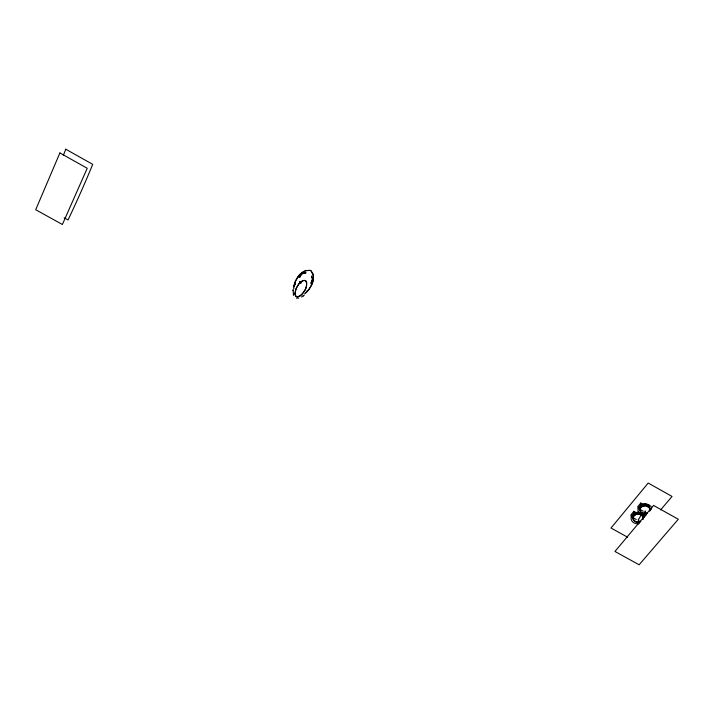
<?xml version="1.0" encoding="UTF-8"?>
<svg xmlns="http://www.w3.org/2000/svg" width="714" height="714" viewBox="0 0 714 714"><rect width="100%" height="100%" fill="white"/><g stroke="black" fill="none" stroke-linecap="round" stroke-linejoin="round"><path stroke-width="1.07" d="M293.088 289.768L293.597 295.319M298.256 296.694L296.953 296.738A2.044 1.955 24.9 0 1 295.819 296.105L294.989 293.57L295.703 289.706M294.989 293.356L296.194 288.438L299.175 283.52M293.026 290.705L293.07 289.982M642.627 519.614A3.668 1.598 -47.2 0 0 642.805 519.239C644.331 514.66 637.593 512.215 634.612 515.115M640.101 508.895L640.163 510.929L641.065 512.42A3.847 1.535 26.8 0 0 642.145 513.25A3.838 1.16 13.1 0 0 643.439 513.723M643.002 518.462L642.6 519.56M649.749 510.965L649.963 510.171A3.704 2.115 -62.5 0 0 649.954 508.984A3.722 2.642 -78.6 0 0 649.463 507.832L648.946 507.145A3.731 3.133 83.7 0 0 647.893 506.369A3.802 3.463 57.8 0 0 646.572 505.815L645.617 505.664A3.882 3.632 31.3 0 0 644.153 505.771M640.253 508.609L640.039 509.403A3.856 2.579 51.9 0 0 640.101 510.644M649.731 510.894C651.284 506.538 644.956 504.03 641.904 506.529M295.159 294.846L295.534 295.73A2.204 2.106 25.6 0 0 296.337 296.524A2.204 2.106 24.9 0 0 297.435 296.783C303.263 295.168 308.68 286.93 305.94 281.111A2.053 1.749 27.2 0 0 304.807 280.477C300.897 280.165 298.425 284.279 296.756 287.233M306.226 287.189L306.699 282.494M640.869 514.839L640.913 514.687A3.722 3.115 83.5 0 1 641.984 515.463L642.975 517.293A3.686 2.088 -62.7 0 1 642.984 518.471M295.801 289.42L296.622 287.51M306.127 287.465L305.342 289.286M640.815 514.981L640.271 516.383A21.313 8.657 -61.4 0 1 639.869 517.364L638.432 519.81M305.208 289.554L302.772 293.284M301.308 274.542L302.165 273.043L299.764 277.451M633.72 516.079C631.051 520.185 637.379 523.799 640.699 521.354M310.893 282.869L312.893 279.076L312.313 280.075M311.59 281.325L312.17 280.325M640.886 507.395L640.413 508.163A3.793 3.106 61.2 0 1 640.913 507.538M636.772 512.964L633.862 511.349L630.81 515.026L631.453 516.811L636.29 519.506M643.689 504.664L640.77 503.04L637.691 506.753L638.352 508.52L643.216 511.233M645.385 511.51L643.689 512.813A21.598 8.889 -60.5 0 1 643.109 513L642.154 513.223L641.94 512.384M651.061 509.466L651.454 509.002L647.571 506.833M660.664 509.885L672.044 496.435L648.187 483.048L611.005 528.03L627.561 537.187M302.558 293.543L301.87 294.302A9.898 9.336 19.1 0 1 299.228 296.649M299.362 283.297L300.032 282.583M303.254 295.855L303.816 295.417L301.478 297.006M303.37 295.757L303.968 295.31M647.223 513.339C644.653 514.607 640.922 513.553 640.083 510.644M306.315 270.597L310.126 270.419A2.901 2.606 27.1 0 1 311.161 270.999L313.009 274.649A20.037 18.145 24.7 0 1 310.715 286.751M306.395 270.57L309.965 270.365A2.954 2.651 27.1 0 1 311.304 271.115L312.848 274.006M298.63 298.131L296.462 298.166M643.412 513.661L645.858 513.866A5.016 4.132 -4.5 0 0 647.303 513.428M638.352 508.52L638.486 508.573A2.017 0.821 -61 0 0 638.932 508.466L639.467 508.047A3.097 1.267 -61 0 0 640.181 507.19L640.636 506.422A2.017 0.821 -61 0 0 640.94 505.619L640.77 503.04M631.453 516.811L631.578 516.865A2.008 0.812 -61.3 0 0 632.024 516.766L632.542 516.356A3.088 1.258 -61.2 0 0 633.256 515.499L633.702 514.74A2.008 0.821 -61.3 0 0 634.005 513.946L633.862 511.349M64.153 217.797L68.053 219.957A443.787 126.191 -57.7 0 0 92.722 164.354L65.768 149.217M645.161 512.322L647.107 513.402M642.573 516.195L644.51 517.266M638.236 520.586L640.172 521.657M306.645 282.316L306.244 281.477A2.213 1.901 26.8 0 0 305.422 280.7A2.222 1.901 27.3 0 0 304.325 280.406L303.575 280.45A4.846 4.222 29.5 0 0 302.745 280.709M293.276 294.15L293.418 294.757M645.242 510.876L646.17 514.981M640.574 513.027L640.904 514.589A3.784 3.445 58.1 0 0 639.619 514.142L637.209 514.089A3.793 3.686 30.7 0 0 635.817 514.464L634.996 514.91A3.748 3.481 66.9 0 0 634.621 515.169M638.298 519.167L639.173 523.308M295.114 294.65L294.989 293.579M307.172 290.848A7.033 6.488 26.3 0 1 304.467 293.954M293.811 288.867A7.033 6.488 26.3 0 1 295.337 283.681M311.545 276.068A7.06 6.426 26.7 0 1 311.099 283.869M300.317 282.94A7.06 6.426 26.7 0 1 299.532 281.7M298.97 277.559A7.06 6.426 26.7 0 1 306.136 272.784M306.529 291.812A19.805 18.046 15.5 0 0 310.563 286.689A19.51 18.073 24.8 0 1 306.003 292.651M313.116 273.908A19.34 17.645 15.3 0 1 310.51 286.617M293.856 286.716A19.938 18.484 28.6 0 1 296.694 278.888M294.159 286.707A19.26 17.636 38.1 0 1 296.774 278.942A19.76 18.109 38 0 1 306.19 270.311M296.712 278.879A19.456 17.636 28.2 0 1 306.413 270.615M294.23 286.626A6.64 6.123 26.3 0 1 295.346 284.27M299.612 282.03A6.64 6.123 26.3 0 1 301.013 282.048M299.443 283.074A4.677 4.311 26.3 0 1 301.049 282.869M311.688 277.05A6.667 6.069 26.7 0 1 311.09 283.288M300.915 283.092A6.667 6.069 26.7 0 1 299.88 281.566M299.452 277.237A6.667 6.069 26.7 0 1 305.646 273.105M300.094 282.646A9.907 8.702 31.6 0 1 302.798 280.807M299.077 296.408A4.828 4.579 21.6 0 1 298.256 296.703M65.768 149.208A446.179 145.192 -57.1 0 1 63.359 155.322M638.789 523.844A7.051 5.792 -3.8 0 1 631.114 519.096A7.051 5.792 -3.8 0 1 636.709 512.429A7.051 5.792 -3.8 0 1 644.912 516.552M634.353 513.509A4.962 4.088 -3.9 0 1 640.271 512.875A4.962 4.088 -3.9 0 1 642.52 517.364M633.639 518.837A4.962 4.088 -3.9 0 1 632.765 516.668M642.77 519.346A4.989 4.097 -3.8 0 0 640.128 514.321A4.989 4.097 -3.8 0 0 633.746 516.16A4.989 4.097 -3.8 0 0 635.201 521.515A3.811 1.16 13.1 0 0 636.504 521.996L637.468 522.139A3.802 0.91 -1.6 0 0 638.914 522.095A3.757 0.964 -16.9 0 0 640.333 521.684M645.706 515.606A7.086 5.846 -4.5 0 1 638.03 510.965A7.086 5.846 -4.5 0 1 643.332 504.164A7.086 5.846 -4.5 0 1 651.757 507.841M633.737 516.16A3.784 3.061 62.3 0 0 633.345 516.9L633.131 517.686A3.838 2.561 51.5 0 0 633.166 518.917M633.193 518.926A3.856 1.99 40.3 0 0 633.648 520.015L634.157 520.676A3.829 1.526 26.8 0 0 635.201 521.523A4.989 4.097 -3.8 0 0 640.797 521.461M641.261 505.209A4.989 4.114 -4.5 0 1 647.366 504.637A4.989 4.114 -4.5 0 1 649.356 509.377M640.735 510.822A4.989 4.114 -4.5 0 1 639.673 508.698M647.214 513.402A3.784 0.946 -17.1 0 1 645.858 513.839A5.016 4.132 -4.5 0 1 640.128 509.02A5.016 4.132 -4.5 0 1 647.893 506.351A5.016 4.132 -4.5 0 1 649.865 510.671M641.556 506.869A3.757 3.508 68.1 0 1 641.922 506.61L642.752 506.146A3.82 3.704 27.7 0 1 644.153 505.762M59.896 152.939L35.7 209.729L62.386 224.491L87.224 168.272L59.896 152.939M653.587 505.441L614.941 551.458L639.128 564.783L678.3 519.248L653.587 505.441"/></g></svg>
